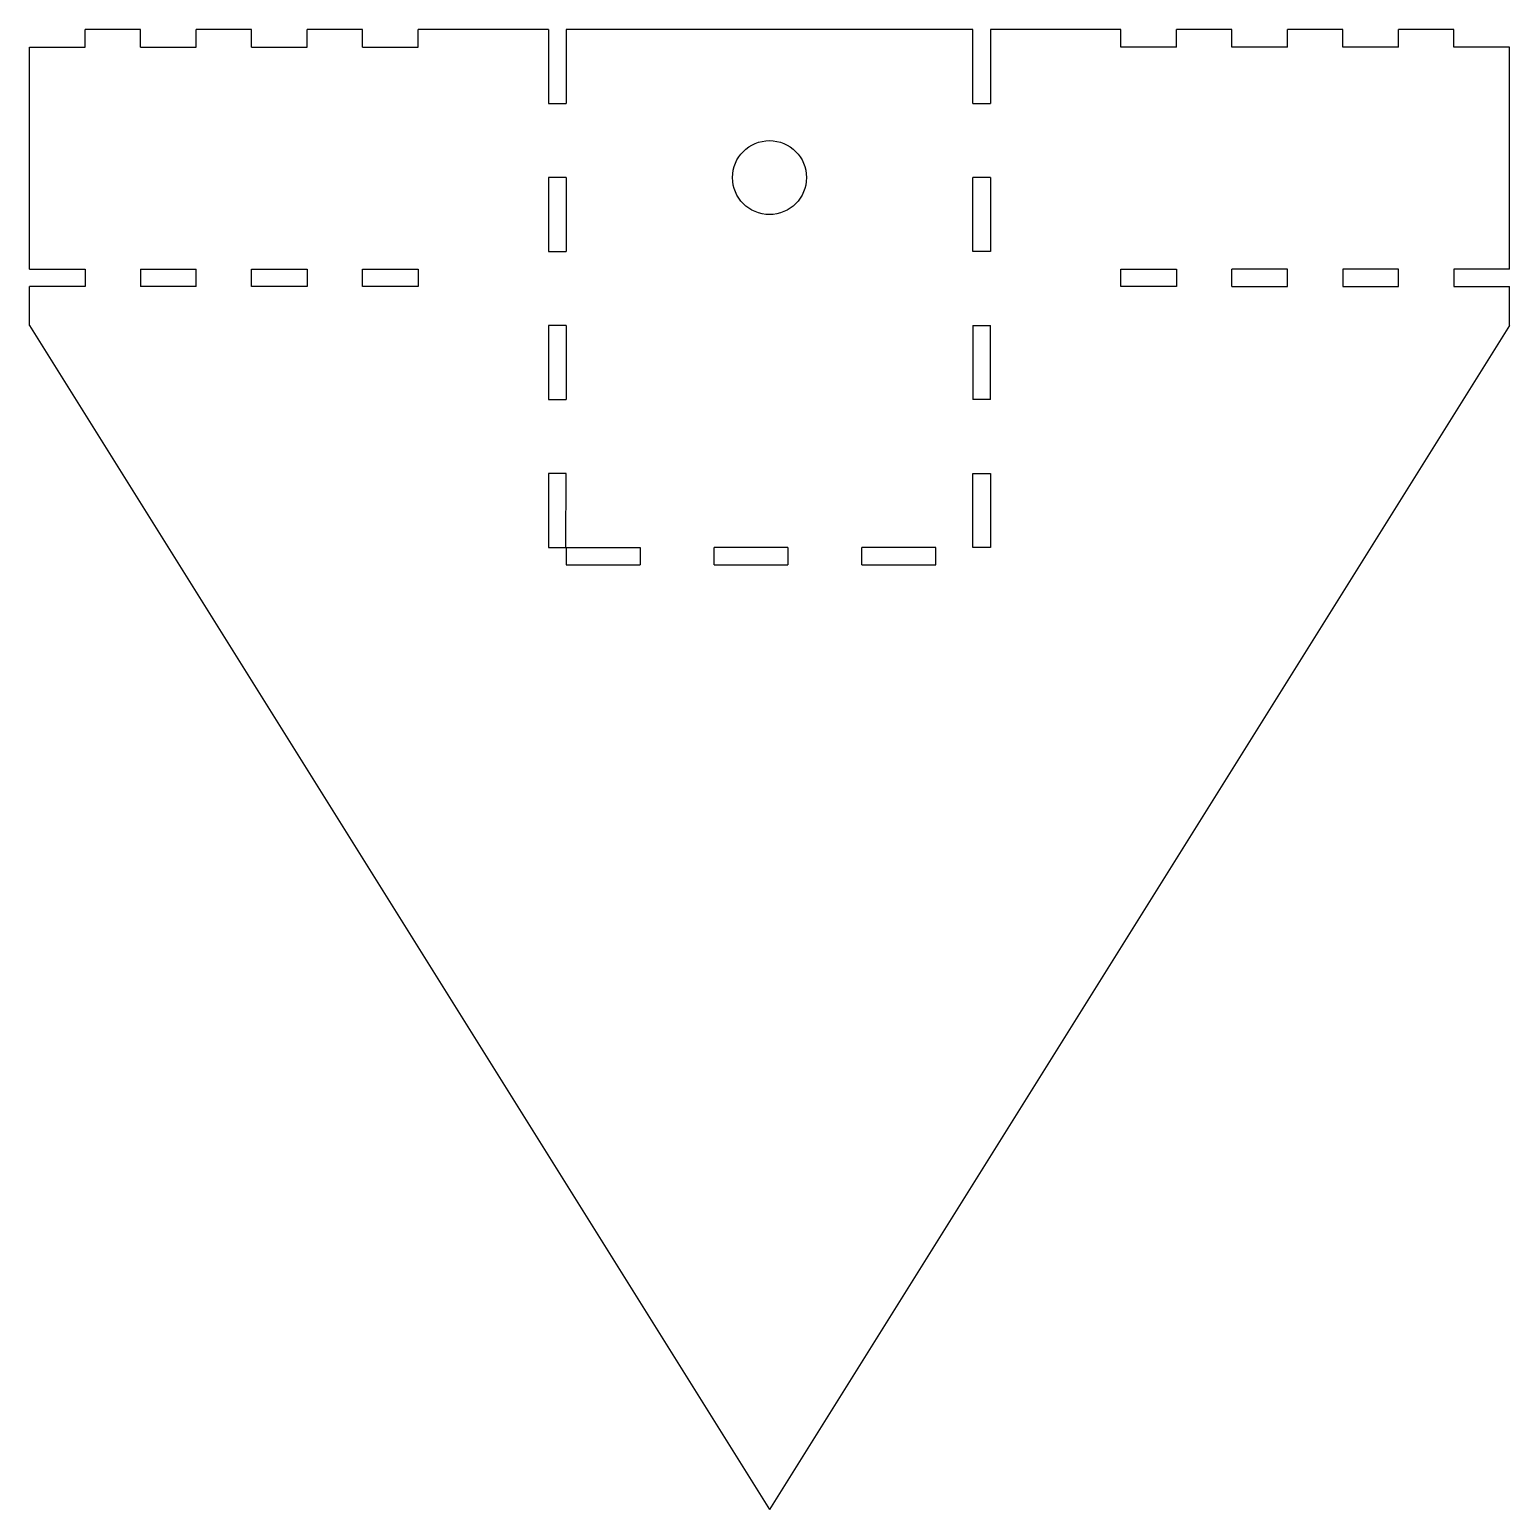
# Model space of a CAD drawing. Extents: x -5 to 5, y -5 to 5.
import ezdxf

# ---------------------------------------------------------------- set-up
doc = ezdxf.new("R2010")
doc.units = 0
doc.layers.add('VISIBLE', color=7, linetype='CONTINUOUS')

msp = doc.modelspace()

# ---------------------------------------------------------------- linework, layer by layer
at = {"layer": 'VISIBLE'}
for p, q in [((-4.25, 5), (-4.625, 5)), ((-4.625, 4.882), (-4.625, 5)), ((-4.25, 4.882), (-4.25, 5)), ((-3.5, 5), (-3.875, 5)), ((-3.875, 4.882), (-3.875, 5)), ((-3.5, 4.882), (-3.5, 5)), ((-2.75, 5), (-3.125, 5)), ((-3.125, 4.882), (-3.125, 5)), ((-2.75, 4.882), (-2.75, 5)), ((-1.493, 5), (-2.375, 5)), ((-2.375, 4.882), (-2.375, 5)), ((-1.493, 5), (-1.493, 4.5)), ((1.375, 5), (-1.375, 5)), ((-1.375, 5), (-1.375, 4.5)), ((1.375, 4.5), (1.375, 5)), ((1.493, 5), (1.493, 4.5)), ((2.375, 5), (1.493, 5)), ((2.375, 4.882), (2.375, 5)), ((3.125, 5), (2.75, 5)), ((2.75, 4.882), (2.75, 5)), ((3.125, 4.882), (3.125, 5)), ((3.5, 4.882), (3.5, 5)), ((3.875, 5), (3.5, 5)), ((3.875, 4.882), (3.875, 5)), ((4.25, 4.882), (4.25, 5)), ((4.625, 5), (4.25, 5)), ((4.625, 4.882), (4.625, 5)), ((-5, 3.382), (-5, 4.882)), ((-5, 4.882), (-4.625, 4.882)), ((-4.25, 4.882), (-3.875, 4.882)), ((-3.5, 4.882), (-3.125, 4.882)), ((-2.75, 4.882), (-2.375, 4.882)), ((2.75, 4.882), (2.375, 4.882)), ((3.5, 4.882), (3.125, 4.882)), ((4.25, 4.882), (3.875, 4.882)), ((5, 4.882), (4.625, 4.882)), ((5, 3.382), (5, 4.882)), ((-1.493, 4.5), (-1.375, 4.5)), ((1.375, 4.5), (1.493, 4.5)), ((-1.493, 4), (-1.493, 3.5)), ((-1.375, 4), (-1.493, 4)), ((-1.375, 4), (-1.375, 3.5)), ((1.493, 4), (1.375, 4)), ((1.375, 3.5), (1.375, 4)), ((1.493, 4), (1.493, 3.5)), ((-1.493, 3.5), (-1.375, 3.5)), ((1.493, 3.5), (1.375, 3.5)), ((-5, 3.382), (-4.625, 3.382)), ((-4.625, 3.382), (-4.625, 3.264)), ((-4.25, 3.382), (-3.875, 3.382)), ((-4.25, 3.382), (-4.25, 3.264)), ((-3.875, 3.264), (-3.875, 3.382)), ((-3.5, 3.382), (-3.125, 3.382)), ((-3.5, 3.264), (-3.5, 3.382)), ((-3.125, 3.382), (-3.125, 3.264)), ((-2.75, 3.264), (-2.75, 3.382)), ((-2.75, 3.382), (-2.375, 3.382)), ((-2.375, 3.382), (-2.375, 3.264)), ((2.375, 3.382), (2.75, 3.382)), ((2.375, 3.264), (2.375, 3.382)), ((2.75, 3.382), (2.75, 3.264)), ((3.5, 3.382), (3.125, 3.382)), ((3.125, 3.264), (3.125, 3.382)), ((3.5, 3.264), (3.5, 3.382)), ((4.25, 3.382), (3.875, 3.382)), ((3.875, 3.382), (3.875, 3.264)), ((4.251, 3.265), (4.25, 3.382)), ((5, 3.382), (4.625, 3.382)), ((4.625, 3.382), (4.625, 3.264)), ((-4.625, 3.264), (-5, 3.264)), ((-5, 3), (-5, 3.264)), ((-3.875, 3.264), (-4.25, 3.264)), ((-3.125, 3.264), (-3.5, 3.264)), ((-2.375, 3.264), (-2.75, 3.264)), ((2.75, 3.264), (2.375, 3.264)), ((3.125, 3.264), (3.5, 3.264)), ((3.875, 3.264), (4.251, 3.265)), ((4.625, 3.264), (5, 3.264)), ((5, 3), (5, 3.264)), ((-5, 3), (0, -5)), ((-1.493, 3), (-1.493, 2.5)), ((-1.375, 3), (-1.493, 3)), ((-1.375, 3), (-1.375, 2.5)), ((5, 3), (0, -5)), ((1.375, 3), (1.493, 3)), ((1.375, 3), (1.375, 2.5)), ((1.493, 2.5), (1.493, 3)), ((-1.493, 2.5), (-1.375, 2.5)), ((1.493, 2.5), (1.375, 2.5)), ((-1.493, 2), (-1.493, 1.5)), ((-1.375, 2), (-1.493, 2)), ((-1.376, 1.5), (-1.375, 2)), ((1.375, 1.5), (1.375, 2)), ((1.375, 2), (1.493, 2)), ((1.493, 2), (1.493, 1.5)), ((-1.493, 1.5), (-1.376, 1.5)), ((-1.374, 1.5), (-1.375, 1.382)), ((-1.374, 1.5), (-0.875, 1.5)), ((-0.875, 1.5), (-0.875, 1.382)), ((-0.375, 1.382), (-0.375, 1.5)), ((0.125, 1.5), (-0.375, 1.5)), ((0.125, 1.5), (0.125, 1.382)), ((1.125, 1.5), (0.625, 1.5)), ((0.625, 1.382), (0.625, 1.5)), ((1.125, 1.382), (1.125, 1.5)), ((1.493, 1.5), (1.375, 1.5)), ((-1.375, 1.382), (-0.875, 1.382)), ((-0.375, 1.382), (0.125, 1.382)), ((0.625, 1.382), (1.125, 1.382))]:
    msp.add_line(p, q, dxfattribs=at)
msp.add_circle((0, 4), 0.25, dxfattribs=at)

doc.saveas('drawing.dxf')
